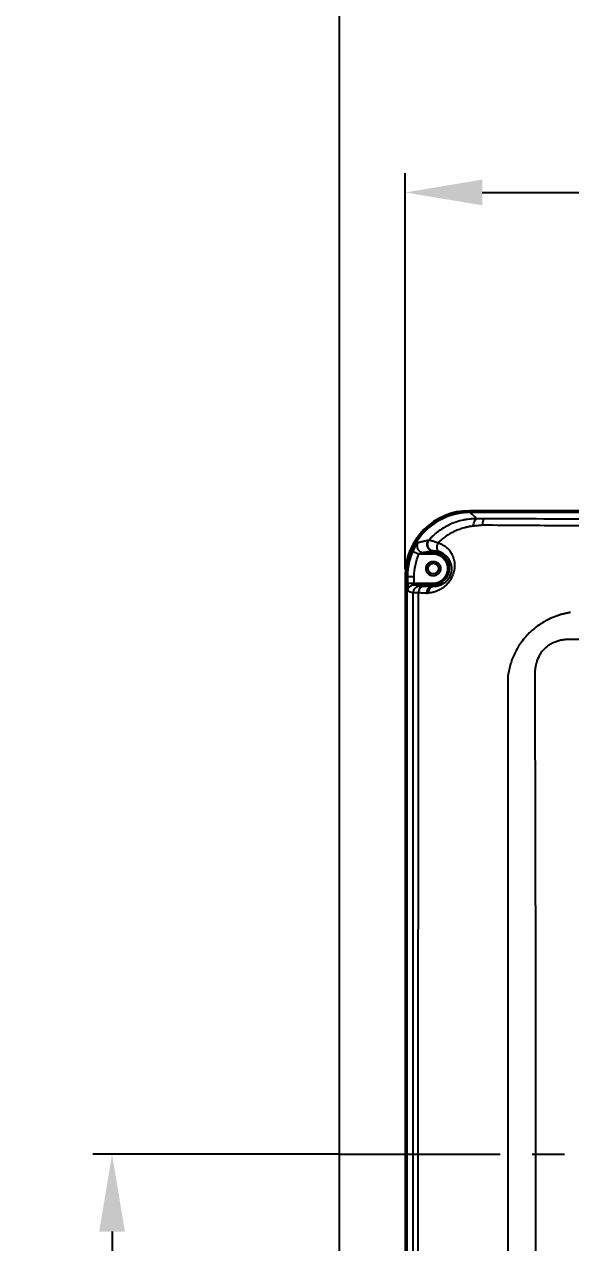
# Model space of a CAD drawing. Extents: x -4150 to 1921, y -105 to 2422.
# Drawn here: x -812.1 to -642.3, y 1614.5 to 1993 of the extents above; entities that cross this region are included whole.
import ezdxf

# ---------------------------------------------------------------- set-up
doc = ezdxf.new("R2010")
doc.units = 0
doc.header["$LTSCALE"] = 20
doc.header["$MEASUREMENT"] = 0
doc.linetypes.add('CENTER', pattern=[2, 1.25, -0.25, 0.25, -0.25])
doc.layers.get('0').update_dxf_attribs({"linetype": 'CONTINUOUS'})
doc.layers.get('DEFPOINTS').update_dxf_attribs({"linetype": 'CONTINUOUS'})
doc.layers.add('6', color=6, linetype='CONTINUOUS')
doc.layers.add('CENTER', color=2, linetype='CENTER')
doc.styles.get("Standard").update_dxf_attribs({"font": 'NanumGothic.ttf'})
doc.dimstyles.get("Standard").update_dxf_attribs({"dimtxt": 2.7, "dimasz": 2.5, "dimexe": 1.5, "dimexo": 1.5, "dimgap": 1.5, "dimtad": 1, "dimdec": 0, "dimlfac": 10, "dimzin": 0, "dimdsep": 46, "dimtxsty": 'Standard', "dimcen": 0, "dimclrt": 2, "dimadec": 0, "dimazin": 0, "dimtfac": 1, "dimtdec": 0, "dimtmove": 0, "dimatfit": 3, "dimfxl": 0, "dimtolj": 1, "dimtzin": 0, "dimarcsym": 0})

# ---------------------------------------------------------------- blocks, each defined once
blk = doc.blocks.new('*D20')
at = {"color": 3, "lineweight": -2}
for p, q in [((-714.12, 1641.93), (-790.89, 1641.93)), ((-784.89, 1617.93), (-784.89, 1541.99)), ((-784.89, 1415.93), (-784.89, 1491.86)), ((-727.96, 1391.93), (-790.89, 1391.93))]:
    blk.add_line(p, q, dxfattribs=at)
at = {"color": 3}
for points in [[(-788.89, 1617.93), (-780.89, 1617.93), (-784.89, 1641.93)], [(-788.89, 1415.93), (-780.89, 1415.93), (-784.89, 1391.93)]]:
    blk.add_solid(points, dxfattribs=at)
at = {"layer": 'DEFPOINTS', "color": 0}
for p in [(-712.32, 1641.93), (-784.89, 1391.93), (-726.16, 1391.93)]:
    blk.add_point(p, dxfattribs=at)
at = {"color": 2, "insert": (-784.89, 1516.93), "char_height": 24, "attachment_point": 5}
blk.add_mtext('\\A1;250', dxfattribs=at)
blk = doc.blocks.new('*D14')
at = {"color": 3, "lineweight": -2}
for p, q in [((-693.82, 1823.73), (-693.82, 1946.81)), ((31.15, 1643.73), (31.15, 1946.81)), ((-669.82, 1940.81), (7.15, 1940.81))]:
    blk.add_line(p, q, dxfattribs=at)
at = {"color": 3}
for points in [[(-669.82, 1944.81), (-669.82, 1936.81), (-693.82, 1940.81)], [(7.15, 1944.81), (7.15, 1936.81), (31.15, 1940.81)]]:
    blk.add_solid(points, dxfattribs=at)
at = {"layer": 'DEFPOINTS', "color": 0}
for p in [(31.15, 1940.81), (-693.82, 1821.93), (31.15, 1641.93)]:
    blk.add_point(p, dxfattribs=at)
at = {"color": 2, "insert": (-331.33, 1965.87), "char_height": 24, "attachment_point": 5}
blk.add_mtext('\\A1;725', dxfattribs=at)

msp = doc.modelspace()

# ---------------------------------------------------------------- linework, layer by layer
for p, q in [((-424.09, 1841.92), (-673.82, 1841.92)), ((-424.41, 1841.65), (-673.54, 1841.65)), ((-424.47, 1841.4), (-673.54, 1841.4)), ((-685.04, 1828.93), (-688.11, 1828.93)), ((-685.04, 1828.93), (-685.04, 1829.46)), ((-685.04, 1828.43), (-685.04, 1828.93)), ((-685.04, 1828.43), (-689.51, 1828.43)), ((-693.82, 1821.93), (-693.82, 1461.93)), ((-693.54, 1821.65), (-693.54, 1462.2)), ((-693.29, 1821.65), (-693.29, 1462.2)), ((-692.99, 1819.42), (-692.99, 1821.35)), ((-690.99, 1819.42), (-690.99, 1821.35)), ((-692.99, 1819.42), (-690.99, 1819.42)), ((-690.99, 1819.42), (-685.04, 1819.42)), ((-690.94, 1818.92), (-685.04, 1818.92)), ((-685.62, 1818.33), (-688.17, 1818.35)), ((-685.04, 1819.42), (-685.04, 1818.92)), ((-685.04, 1818.92), (-685.04, 1818.32))]:
    msp.add_line(p, q)
msp.add_circle((-685.04, 1823.93), 1.65)
for centre, radius, start, end in [((-673.82, 1821.93), 20, 90, 180), ((-685.04, 1823.93), 5, 270, 90), ((-684.99, 1823.91), 5.58, 7.4628, 72.2846), ((-666.78, 1818.28), 26.2, 177.4509, 180.8815), ((-685.33, 1816.53), 1.82, 99.2413, 186.2515)]:
    msp.add_arc(centre, radius, start, end)
for points, knots in [([(-673.82, 1841.4), (-673.97, 1841.39), (-674.28, 1841.39), (-674.73, 1841.36), (-675.18, 1841.33), (-675.62, 1841.29), (-676.06, 1841.24), (-676.49, 1841.18), (-676.91, 1841.11), (-677.32, 1841.04), (-677.72, 1840.95), (-678.12, 1840.86), (-678.5, 1840.77), (-678.88, 1840.67), (-679.24, 1840.56), (-679.6, 1840.45), (-679.95, 1840.33), (-680.28, 1840.21), (-680.61, 1840.09), (-680.92, 1839.97), (-681.72, 1839.64), (-682.98, 1839.04), (-684.61, 1838.04), (-686.13, 1836.9), (-687.53, 1835.64), (-688.79, 1834.24), (-689.93, 1832.72), (-690.93, 1831.09), (-691.57, 1829.74), (-691.98, 1828.74), (-692.21, 1828.12), (-692.42, 1827.46), (-692.62, 1826.76), (-692.8, 1826.03), (-692.96, 1825.26), (-693.09, 1824.47), (-693.19, 1823.64), (-693.26, 1822.79), (-693.28, 1822.22), (-693.29, 1821.93)], [0, 0, 0, 0, 0.0151298, 0.0300926, 0.044878, 0.0594759, 0.0738765, 0.0880703, 0.1020481, 0.1158011, 0.1293207, 0.1425987, 0.1556274, 0.1683991, 0.1809069, 0.193144, 0.205104, 0.2167808, 0.2281687, 0.2392625, 0.250057, 0.3133334, 0.3762976, 0.4386242, 0.5000056, 0.5613855, 0.6237117, 0.6866762, 0.7499538, 0.7707149, 0.7925404, 0.8153929, 0.8392303, 0.8640059, 0.8896682, 0.9161613, 0.9434248, 0.9713939, 1, 1, 1, 1]), ([(-673.82, 1841.65), (-674.99, 1841.59), (-677.53, 1841.46), (-680.87, 1840.46), (-683.64, 1839.08), (-685.34, 1838.02), (-686.15, 1837.29), (-686.34, 1837.12)], [0, 0, 0, 0, 0.2599736, 0.5599109, 0.7606481, 0.9434204, 1, 1, 1, 1]), ([(-673.82, 1841.4), (-673.82, 1841.47), (-673.82, 1841.53), (-673.82, 1841.63), (-673.82, 1841.65), (-673.82, 1841.65)], [0, 0, 0, 0, 0.5, 0.5, 1, 1, 1, 1]), ([(-673.54, 1841.4), (-673.54, 1841.47), (-673.54, 1841.54), (-673.54, 1841.63), (-673.54, 1841.65), (-673.54, 1841.65)], [0, 0, 0, 0, 0.5, 0.5, 1, 1, 1, 1]), ([(-686.34, 1837.12), (-686.83, 1836.72), (-687.81, 1835.92), (-688.61, 1834.94), (-689.01, 1834.45)], [0, 0, 0, 0, 0.498881, 1, 1, 1, 1]), ([(-674.84, 1839.16), (-674.97, 1839.13), (-675.24, 1839.09), (-676.29, 1838.88), (-677.79, 1838.48), (-679.77, 1837.71), (-681.56, 1836.79), (-682.97, 1835.87), (-683.95, 1835.12), (-684.6, 1834.58), (-685.22, 1834.02), (-685.82, 1833.42), (-686.2, 1833.01), (-686.39, 1832.8)], [0, 0, 0, 0, 0.029125, 0.062143, 0.239424, 0.37372, 0.534981, 0.686976, 0.749193, 0.811592, 0.874186, 0.936985, 1, 1, 1, 1]), ([(-672.6, 1837.13), (-672.74, 1837.12), (-673.01, 1837.09), (-673.42, 1837.03), (-673.82, 1836.97), (-674.24, 1836.89), (-674.65, 1836.8), (-675.07, 1836.7), (-675.84, 1836.5), (-676.95, 1836.14), (-678.38, 1835.54), (-679.78, 1834.82), (-680.91, 1834.12), (-681.78, 1833.5), (-682.41, 1833.01), (-683.03, 1832.5), (-683.42, 1832.13), (-683.62, 1831.95)], [0, 0, 0, 0, 0.0328824, 0.066074, 0.0995949, 0.1334644, 0.1677014, 0.2023239, 0.2373494, 0.3597721, 0.4855287, 0.6120088, 0.7410277, 0.8054256, 0.8700368, 0.934887, 1, 1, 1, 1]), ([(-671.57, 1839.42), (-671.69, 1839.42), (-671.94, 1839.42), (-672.33, 1839.41), (-672.74, 1839.39), (-673.17, 1839.36), (-673.59, 1839.32), (-674.15, 1839.26), (-674.56, 1839.2), (-674.84, 1839.16)], [0, 0, 0, 0, 0.111027, 0.228964, 0.353794, 0.485494, 0.624033, 0.73976, 1, 1, 1, 1]), ([(-672.6, 1837.13), (-672.54, 1837.46), (-672.47, 1837.78), (-672.31, 1838.33), (-672.22, 1838.57), (-672.04, 1838.97), (-671.95, 1839.12), (-671.76, 1839.34), (-671.66, 1839.4), (-671.57, 1839.42)], [0, 0, 0, 0, 0.25, 0.25, 0.5, 0.5, 0.75, 0.75, 1, 1, 1, 1]), ([(-669.71, 1837.4), (-669.87, 1837.39), (-670.18, 1837.36), (-670.66, 1837.32), (-671.14, 1837.27), (-671.62, 1837.22), (-672.11, 1837.18), (-672.44, 1837.15), (-672.6, 1837.13)], [0, 0, 0, 0, 0.162195, 0.326166, 0.491923, 0.659476, 0.828832, 1, 1, 1, 1]), ([(-669.71, 1837.4), (-669.68, 1837.7), (-669.64, 1837.98), (-669.56, 1838.46), (-669.52, 1838.67), (-669.43, 1839.02), (-669.38, 1839.15), (-669.29, 1839.34), (-669.25, 1839.39), (-669.2, 1839.4)], [0, 0, 0, 0, 0.25, 0.25, 0.5, 0.5, 0.75, 0.75, 1, 1, 1, 1]), ([(-521.13, 1836.51), (-523.1, 1836.52), (-526.96, 1836.53), (-532.65, 1836.55), (-538.12, 1836.58), (-543.38, 1836.6), (-548.45, 1836.63), (-557.4, 1836.67), (-570.78, 1836.74), (-585.69, 1836.83), (-598.08, 1836.91), (-606.21, 1836.96), (-615.9, 1837.03), (-625.51, 1837.09), (-636.62, 1837.17), (-646.69, 1837.24), (-657.83, 1837.32), (-665.62, 1837.37), (-669.71, 1837.4)], [0, 0, 0, 0, 0.039669, 0.077839, 0.114577, 0.149944, 0.183997, 0.216789, 0.3305, 0.453787, 0.517864, 0.580621, 0.617858, 0.713716, 0.774615, 0.842394, 0.917358, 1, 1, 1, 1]), ([(-520.79, 1838.95), (-533.18, 1838.98), (-545.56, 1839.01), (-570.32, 1839.08), (-582.69, 1839.12), (-607.43, 1839.19), (-619.79, 1839.23), (-644.51, 1839.32), (-656.86, 1839.36), (-669.2, 1839.4)], [0, 0, 0, 0, 0.25, 0.25, 0.5, 0.5, 0.75, 0.75, 1, 1, 1, 1]), ([(-689.01, 1834.45), (-689.19, 1834.25), (-689.92, 1833.43), (-690.97, 1831.75), (-692.34, 1829), (-693.34, 1825.68), (-693.48, 1823.12), (-693.54, 1821.93)], [0, 0, 0, 0, 0.058091, 0.242049, 0.434562, 0.736957, 1, 1, 1, 1]), ([(-689.79, 1832.01), (-689.73, 1832.03), (-689.62, 1832.07), (-689.44, 1832.12), (-689.26, 1832.17), (-689.06, 1832.23), (-688.85, 1832.28), (-688.63, 1832.33), (-688.35, 1832.4), (-687.99, 1832.48), (-687.54, 1832.58), (-687.06, 1832.68), (-686.72, 1832.74), (-686.54, 1832.77)], [0, 0, 0, 0, 0.074366, 0.14826, 0.221681, 0.29463, 0.367107, 0.439113, 0.510646, 0.636377, 0.759846, 0.881053, 1, 1, 1, 1]), ([(-686.54, 1832.77), (-686.67, 1832.62), (-686.78, 1832.45), (-686.94, 1832.09), (-687, 1831.89), (-687.04, 1831.5), (-687.04, 1831.31), (-686.98, 1830.95), (-686.92, 1830.78), (-686.79, 1830.48), (-686.7, 1830.33), (-686.46, 1830.05), (-686.32, 1829.92), (-686, 1829.69), (-685.82, 1829.61), (-685.44, 1829.49), (-685.24, 1829.46), (-685.04, 1829.46)], [0, 0, 0, 0, 0.125, 0.125, 0.25, 0.25, 0.375, 0.375, 0.5, 0.5, 0.625, 0.625, 0.75, 0.75, 0.875, 0.875, 1, 1, 1, 1]), ([(-686.39, 1832.8), (-686.52, 1832.65), (-686.63, 1832.48), (-686.8, 1832.12), (-686.85, 1831.93), (-686.9, 1831.54), (-686.9, 1831.35), (-686.84, 1830.99), (-686.79, 1830.82), (-686.66, 1830.52), (-686.57, 1830.37), (-686.34, 1830.08), (-686.2, 1829.95), (-685.89, 1829.73), (-685.71, 1829.64), (-685.33, 1829.51), (-685.13, 1829.48), (-684.94, 1829.47)], [0, 0, 0, 0, 0.125, 0.125, 0.25, 0.25, 0.375, 0.375, 0.5, 0.5, 0.625, 0.625, 0.75, 0.75, 0.875, 0.875, 1, 1, 1, 1]), ([(-686.39, 1832.8), (-686.39, 1832.8), (-686.38, 1832.79), (-686.35, 1832.79), (-686.32, 1832.78), (-686.27, 1832.77), (-686.18, 1832.76), (-686.02, 1832.73), (-685.74, 1832.67), (-685.37, 1832.58), (-684.99, 1832.47), (-684.62, 1832.35), (-684.28, 1832.23), (-683.94, 1832.09), (-683.7, 1831.99), (-683.62, 1831.95)], [0, 0, 0, 0, 0.038203, 0.076888, 0.116056, 0.155704, 0.195828, 0.305322, 0.421902, 0.545315, 0.68704, 0.754353, 0.837012, 0.94175, 1, 1, 1, 1]), ([(-692.99, 1821.35), (-692.99, 1821.5), (-692.98, 1821.81), (-692.97, 1822.26), (-692.94, 1822.71), (-692.91, 1823.16), (-692.86, 1823.6), (-692.8, 1824.05), (-692.74, 1824.48), (-692.66, 1824.91), (-692.58, 1825.34), (-692.49, 1825.76), (-692.39, 1826.17), (-692.28, 1826.58), (-692.17, 1826.98), (-692.05, 1827.37), (-691.92, 1827.76), (-691.79, 1828.14), (-691.65, 1828.51), (-691.5, 1828.87), (-691.4, 1829.11), (-691.35, 1829.23)], [0, 0, 0, 0, 0.056399, 0.112535, 0.168379, 0.223901, 0.279073, 0.333866, 0.388254, 0.442208, 0.495703, 0.548712, 0.601209, 0.653171, 0.704573, 0.755392, 0.805607, 0.855195, 0.904137, 0.952411, 1, 1, 1, 1]), ([(-691.35, 1829.23), (-691.2, 1829.56), (-690.88, 1830.24), (-690.45, 1831.01), (-690.15, 1831.51), (-689.99, 1831.75), (-689.93, 1831.83), (-689.91, 1831.86)], [0, 0, 0, 0, 0.297329, 0.621085, 0.782943, 0.936101, 1, 1, 1, 1]), ([(-691.35, 1829.23), (-691.34, 1829.22), (-691.29, 1829.2), (-691.16, 1829.14), (-691.11, 1829.12), (-690.99, 1829.07), (-690.92, 1829.04), (-690.68, 1828.94), (-690.48, 1828.85), (-690.02, 1828.65), (-689.76, 1828.54), (-689.51, 1828.43)], [0, 0, 0, 0, 0.25, 0.25, 0.375, 0.375, 0.5, 0.5, 0.75, 0.75, 1, 1, 1, 1]), ([(-689.79, 1832.01), (-689.89, 1831.86), (-689.97, 1831.68), (-690.08, 1831.32), (-690.11, 1831.14), (-690.11, 1830.78), (-690.09, 1830.6), (-690.03, 1830.36), (-690, 1830.28), (-689.94, 1830.13), (-689.91, 1830.06), (-689.8, 1829.85), (-689.7, 1829.71), (-689.47, 1829.45), (-689.33, 1829.34), (-689.02, 1829.14), (-688.84, 1829.06), (-688.48, 1828.96), (-688.29, 1828.93), (-688.11, 1828.93)], [0, 0, 0, 0, 0.125, 0.125, 0.25, 0.25, 0.375, 0.375, 0.4375, 0.4375, 0.5, 0.5, 0.625, 0.625, 0.75, 0.75, 0.875, 0.875, 1, 1, 1, 1]), ([(-689.91, 1831.86), (-689.89, 1831.89), (-689.82, 1831.99), (-689.8, 1832), (-689.79, 1832.01)], [0, 0, 0, 0, 0.372679, 1, 1, 1, 1]), ([(-689.51, 1828.43), (-689.24, 1828.55), (-688.93, 1828.67), (-688.52, 1828.81), (-688.39, 1828.85), (-688.19, 1828.91), (-688.12, 1828.93), (-688.11, 1828.93)], [0, 0, 0, 0, 0.5, 0.5, 0.75, 0.75, 1, 1, 1, 1]), ([(-688.11, 1828.93), (-687.76, 1829.02), (-687.34, 1829.11), (-686.33, 1829.28), (-685.73, 1829.37), (-685.04, 1829.46)], [0, 0, 0, 0, 0.5, 0.5, 1, 1, 1, 1]), ([(-683.62, 1831.95), (-683.53, 1831.92), (-683.36, 1831.87), (-683.11, 1831.79), (-682.87, 1831.69), (-682.63, 1831.59), (-682.39, 1831.48), (-681.96, 1831.25), (-681.35, 1830.87), (-680.72, 1830.35), (-680.25, 1829.85), (-679.75, 1829.25), (-679.18, 1828.35), (-678.66, 1827.06), (-678.43, 1825.79), (-678.4, 1824.68), (-678.5, 1823.57), (-678.83, 1822.18), (-679.44, 1820.87), (-680.06, 1819.92), (-680.72, 1819.11), (-681.52, 1818.35), (-682.43, 1817.67), (-683.26, 1817.2), (-684.08, 1816.85), (-684.79, 1816.62), (-685.43, 1816.48), (-685.99, 1816.39), (-686.36, 1816.37), (-686.54, 1816.36)], [0, 0, 0, 0, 0.012323, 0.024631, 0.036936, 0.049248, 0.061578, 0.073935, 0.119024, 0.164121, 0.19081, 0.217478, 0.276542, 0.341403, 0.410633, 0.446065, 0.480251, 0.546027, 0.608588, 0.640509, 0.673284, 0.729564, 0.774306, 0.82213, 0.863404, 0.906718, 0.937368, 0.968433, 1, 1, 1, 1]), ([(-684.94, 1829.47), (-684.92, 1829.48), (-684.86, 1829.48), (-684.68, 1829.48), (-684.56, 1829.47), (-684.12, 1829.43), (-683.72, 1829.37), (-683.29, 1829.23)], [0, 0, 0, 0, 0.25, 0.25, 0.5, 0.5, 1, 1, 1, 1]), ([(-683.62, 1831.95), (-683.73, 1831.72), (-683.83, 1831.44), (-683.95, 1830.85), (-683.97, 1830.54), (-683.91, 1829.98), (-683.82, 1829.73), (-683.58, 1829.38), (-683.44, 1829.28), (-683.29, 1829.23)], [0, 0, 0, 0, 0.25, 0.25, 0.5, 0.5, 0.75, 0.75, 1, 1, 1, 1]), ([(-690.99, 1821.35), (-690.99, 1822.56), (-690.86, 1823.78), (-690.37, 1826.15), (-690, 1827.32), (-689.51, 1828.43)], [0, 0, 0, 0, 0.5, 0.5, 1, 1, 1, 1]), ([(-685.04, 1821.68), (-685.09, 1821.68), (-685.18, 1821.68), (-685.32, 1821.69), (-685.46, 1821.71), (-685.6, 1821.74), (-685.73, 1821.78), (-685.97, 1821.87), (-686.28, 1822.03), (-686.64, 1822.32), (-686.93, 1822.68), (-687.14, 1823.08), (-687.26, 1823.5), (-687.3, 1823.92), (-687.26, 1824.35), (-687.14, 1824.77), (-686.93, 1825.17), (-686.64, 1825.53), (-686.28, 1825.82), (-685.93, 1826), (-685.6, 1826.11), (-685.32, 1826.17), (-685.13, 1826.17), (-685.04, 1826.18)], [0, 0, 0, 0, 0.020165, 0.040167, 0.060084, 0.079997, 0.099986, 0.120129, 0.185073, 0.250092, 0.315036, 0.380055, 0.440004, 0.500029, 0.559978, 0.620002, 0.684946, 0.749965, 0.814909, 0.879928, 0.920009, 0.959819, 1, 1, 1, 1]), ([(-685.04, 1819.42), (-684.97, 1819.42), (-684.83, 1819.42), (-684.61, 1819.44), (-684.4, 1819.46), (-684.2, 1819.5), (-683.99, 1819.54), (-683.78, 1819.6), (-683.58, 1819.66), (-683.31, 1819.76), (-682.96, 1819.92), (-682.57, 1820.15), (-682.19, 1820.42), (-681.73, 1820.84), (-681.25, 1821.44), (-680.83, 1822.24), (-680.59, 1823.08), (-680.51, 1823.92), (-680.59, 1824.77), (-680.83, 1825.61), (-681.25, 1826.41), (-681.73, 1827.01), (-682.19, 1827.43), (-682.57, 1827.7), (-682.96, 1827.93), (-683.37, 1828.12), (-683.78, 1828.26), (-684.19, 1828.36), (-684.61, 1828.42), (-684.9, 1828.43), (-685.04, 1828.43)], [0, 0, 0, 0, 0.015134, 0.030167, 0.045131, 0.06006, 0.074987, 0.089948, 0.104974, 0.1201, 0.152258, 0.184453, 0.217296, 0.250176, 0.315811, 0.380082, 0.44003, 0.500016, 0.559965, 0.61995, 0.684221, 0.749856, 0.782699, 0.815579, 0.847737, 0.879933, 0.910063, 0.939938, 0.969827, 1, 1, 1, 1]), ([(-681.25, 1828.05), (-681.19, 1828), (-681.07, 1827.89), (-680.9, 1827.71), (-680.73, 1827.53), (-680.58, 1827.34), (-680.43, 1827.14), (-680.29, 1826.93), (-680.16, 1826.72), (-680.04, 1826.5), (-679.93, 1826.28), (-679.82, 1826.05), (-679.73, 1825.81), (-679.65, 1825.56), (-679.58, 1825.31), (-679.51, 1825.05), (-679.46, 1824.79), (-679.41, 1824.41), (-679.38, 1823.93), (-679.41, 1823.33), (-679.5, 1822.75), (-679.63, 1822.26), (-679.77, 1821.88), (-679.92, 1821.52), (-680.14, 1821.09), (-680.46, 1820.6), (-680.98, 1819.96), (-681.5, 1819.51), (-682.14, 1819.08), (-682.54, 1818.87), (-682.92, 1818.71), (-683.14, 1818.62), (-683.39, 1818.54), (-683.67, 1818.47), (-683.97, 1818.41), (-684.31, 1818.36), (-684.67, 1818.32), (-684.91, 1818.32), (-685.04, 1818.32)], [0, 0, 0, 0, 0.0202498, 0.0405008, 0.060747, 0.0809826, 0.1012021, 0.1213984, 0.1415636, 0.1616904, 0.181773, 0.2018024, 0.2217657, 0.2416524, 0.2614552, 0.2811673, 0.3007687, 0.3202391, 0.3623105, 0.4003725, 0.4363665, 0.4716823, 0.4881144, 0.504432, 0.5365036, 0.5692021, 0.6039411, 0.6823618, 0.7053268, 0.7744197, 0.7917207, 0.8120694, 0.8355101, 0.8620791, 0.8917935, 0.9246687, 0.9607331, 1, 1, 1, 1]), ([(-685.04, 1826.18), (-684.99, 1826.17), (-684.9, 1826.17), (-684.76, 1826.16), (-684.62, 1826.14), (-684.48, 1826.11), (-684.34, 1826.07), (-684.11, 1825.98), (-683.8, 1825.82), (-683.44, 1825.53), (-683.15, 1825.17), (-682.94, 1824.77), (-682.82, 1824.35), (-682.78, 1823.93), (-682.82, 1823.5), (-682.94, 1823.08), (-683.15, 1822.68), (-683.44, 1822.32), (-683.8, 1822.03), (-684.15, 1821.85), (-684.48, 1821.74), (-684.76, 1821.69), (-684.95, 1821.68), (-685.04, 1821.68)], [0, 0, 0, 0, 0.020165, 0.040167, 0.060084, 0.079997, 0.099986, 0.120129, 0.185073, 0.250092, 0.315036, 0.380055, 0.440004, 0.500029, 0.559978, 0.620002, 0.684946, 0.749965, 0.814909, 0.879928, 0.920009, 0.959819, 1, 1, 1, 1]), ([(-693.29, 1821.93), (-693.36, 1821.93), (-693.43, 1821.93), (-693.52, 1821.93), (-693.54, 1821.93), (-693.54, 1821.93)], [0, 0, 0, 0, 0.5, 0.5, 1, 1, 1, 1]), ([(-693.29, 1821.65), (-693.36, 1821.65), (-693.43, 1821.65), (-693.52, 1821.65), (-693.54, 1821.65), (-693.54, 1821.65)], [0, 0, 0, 0, 0.5, 0.5, 1, 1, 1, 1]), ([(-692.99, 1821.35), (-693.02, 1821.38), (-693.07, 1821.44), (-693.15, 1821.51), (-693.23, 1821.59), (-693.27, 1821.63), (-693.29, 1821.65)], [0, 0, 0, 0, 0.249965, 0.499954, 0.749965, 1, 1, 1, 1]), ([(-690.99, 1821.35), (-691.25, 1821.35), (-691.51, 1821.35), (-691.98, 1821.35), (-692.2, 1821.35), (-692.57, 1821.35), (-692.72, 1821.35), (-692.93, 1821.35), (-692.98, 1821.35), (-692.99, 1821.35)], [0, 0, 0, 0, 0.25, 0.25, 0.5, 0.5, 0.75, 0.75, 1, 1, 1, 1]), ([(-682.87, 1824.32), (-682.98, 1824.17), (-683.55, 1823.39), (-683.96, 1822.52), (-684.29, 1821.82)], [0, 0, 0, 0, 0.199949, 1, 1, 1, 1]), ([(-679.45, 1824.63), (-679.44, 1824.6), (-679.4, 1824.37), (-679.39, 1823.93), (-679.42, 1823.16), (-679.61, 1822.19), (-680.12, 1821.06), (-680.86, 1820.05), (-681.41, 1819.61), (-681.71, 1819.37)], [0, 0, 0, 0, 0.0234486, 0.1371932, 0.2406898, 0.4322307, 0.6065297, 0.7879902, 1, 1, 1, 1]), ([(-692.98, 1818.01), (-692.98, 1818.02), (-692.98, 1818.16), (-692.99, 1818.62), (-692.99, 1819.11), (-692.99, 1819.42)], [0, 0, 0, 0, 0.034288, 0.370629, 1, 1, 1, 1]), ([(-692.94, 1816.92), (-692.95, 1816.96), (-692.96, 1817.01), (-692.97, 1817.32), (-692.97, 1817.63), (-692.98, 1817.88), (-692.98, 1818.01)], [0, 0, 0, 0, 0.390795, 0.600207, 0.810361, 1, 1, 1, 1]), ([(-692.94, 1816.92), (-692.92, 1817.17), (-692.88, 1817.56), (-692.63, 1818.02), (-692.37, 1818.35), (-692.05, 1818.6), (-691.58, 1818.85), (-691.2, 1818.89), (-690.94, 1818.92)], [0, 0, 0, 0, 0.239459, 0.368359, 0.499994, 0.631637, 0.760538, 1, 1, 1, 1]), ([(-689.37, 1818.38), (-689.6, 1818.38), (-689.86, 1818.34), (-690.35, 1818.14), (-690.59, 1817.99), (-690.98, 1817.6), (-691.13, 1817.36), (-691.32, 1816.87), (-691.37, 1816.62), (-691.37, 1816.38)], [0, 0, 0, 0, 0.25, 0.25, 0.5, 0.5, 0.75, 0.75, 1, 1, 1, 1]), ([(-690.94, 1818.92), (-690.96, 1818.92), (-690.97, 1818.98), (-690.98, 1819.16), (-690.99, 1819.29), (-690.99, 1819.42)], [0, 0, 0, 0, 0.5, 0.5, 1, 1, 1, 1]), ([(-688.17, 1818.35), (-688.35, 1818.35), (-688.54, 1818.31), (-688.92, 1818.11), (-689.09, 1817.96), (-689.39, 1817.57), (-689.51, 1817.33), (-689.66, 1816.84), (-689.69, 1816.59), (-689.69, 1816.35)], [0, 0, 0, 0, 0.25, 0.25, 0.5, 0.5, 0.75, 0.75, 1, 1, 1, 1]), ([(-688.17, 1818.35), (-688.54, 1818.36), (-688.83, 1818.36), (-689.24, 1818.37), (-689.35, 1818.37), (-689.37, 1818.38)], [0, 0, 0, 0, 0.5, 0.5, 1, 1, 1, 1]), ([(-685.04, 1818.32), (-685.21, 1818.32), (-685.39, 1818.28), (-685.74, 1818.1), (-685.92, 1817.96), (-686.22, 1817.59), (-686.34, 1817.36), (-686.5, 1816.86), (-686.54, 1816.6), (-686.54, 1816.36)], [0, 0, 0, 0, 0.25, 0.25, 0.5, 0.5, 0.75, 0.75, 1, 1, 1, 1]), ([(-689.69, 1816.35), (-689.74, 1816.35), (-689.85, 1816.36), (-690, 1816.36), (-690.17, 1816.36), (-690.35, 1816.36), (-690.52, 1816.36), (-690.7, 1816.36), (-690.86, 1816.37), (-691.02, 1816.37), (-691.15, 1816.37), (-691.26, 1816.37), (-691.34, 1816.38), (-691.36, 1816.38), (-691.37, 1816.38)], [0, 0, 0, 0, 0.04869, 0.103727, 0.165173, 0.23307, 0.307434, 0.388244, 0.475431, 0.568869, 0.668363, 0.773637, 0.884333, 1, 1, 1, 1]), ([(-691.37, 1816.38), (-691.37, 1760.06), (-691.36, 1703.74), (-691.36, 1591.11), (-691.37, 1534.79), (-691.37, 1478.47)], [0, 0, 0, 0, 0.5, 0.5, 1, 1, 1, 1]), ([(-689.69, 1816.35), (-689.71, 1805.58), (-689.74, 1783.78), (-689.77, 1750.73), (-689.79, 1716.97), (-689.81, 1682.51), (-689.81, 1639.91), (-689.8, 1590.02), (-689.77, 1533.66), (-689.73, 1496.69), (-689.71, 1478.5)], [0, 0, 0, 0, 0.095708, 0.193532, 0.293459, 0.395477, 0.499572, 0.671651, 0.83848, 1, 1, 1, 1]), ([(-687.14, 1816.33), (-687.56, 1816.33), (-688.41, 1816.34), (-689.26, 1816.35), (-689.69, 1816.35)], [0, 0, 0, 0, 0.498145, 1, 1, 1, 1]), ([(-642.35, 1810.31), (-642.51, 1810.28), (-642.84, 1810.22), (-643.32, 1810.13), (-643.79, 1810.03), (-644.25, 1809.92), (-644.71, 1809.81), (-645.15, 1809.69), (-645.58, 1809.56), (-646.01, 1809.43), (-646.68, 1809.21), (-647.6, 1808.87), (-649, 1808.27), (-650.58, 1807.46), (-652.35, 1806.34), (-654.03, 1805.05), (-655.61, 1803.58), (-657.03, 1801.96), (-658.25, 1800.27), (-659.29, 1798.51), (-659.98, 1797.06), (-660.45, 1795.92), (-660.74, 1795.12), (-661.02, 1794.29), (-661.27, 1793.42), (-661.5, 1792.51), (-661.7, 1791.57), (-661.8, 1790.93), (-661.86, 1790.6)], [0, 0, 0, 0, 0.016829, 0.033385, 0.049667, 0.065673, 0.081401, 0.096849, 0.112012, 0.126889, 0.141478, 0.184152, 0.225053, 0.295203, 0.36237, 0.435742, 0.507732, 0.579102, 0.65176, 0.717196, 0.785639, 0.813304, 0.84198, 0.871653, 0.90231, 0.933928, 0.966496, 1, 1, 1, 1]), ([(-493.51, 1802.55), (-495.74, 1802.54), (-500.16, 1802.51), (-506.74, 1802.47), (-516.03, 1802.42), (-527.9, 1802.36), (-544.64, 1802.29), (-563.18, 1802.22), (-585.86, 1802.13), (-604.06, 1802.07), (-618.05, 1802.01), (-625.97, 1801.99), (-634.12, 1801.96), (-639.73, 1801.94), (-642.53, 1801.93)], [0, 0, 0, 0, 0.044848, 0.088986, 0.132419, 0.231791, 0.327802, 0.469351, 0.60492, 0.784309, 0.835808, 0.886831, 0.94362, 1, 1, 1, 1]), ([(-642.53, 1801.93), (-642.67, 1801.92), (-642.93, 1801.92), (-643.33, 1801.9), (-643.72, 1801.88), (-644.1, 1801.84), (-644.48, 1801.8), (-644.85, 1801.74), (-645.21, 1801.68), (-645.57, 1801.6), (-645.92, 1801.52), (-646.27, 1801.42), (-646.88, 1801.24), (-647.73, 1800.91), (-648.81, 1800.35), (-649.8, 1799.66), (-650.71, 1798.83), (-651.49, 1797.89), (-652.34, 1796.54), (-652.86, 1795.25), (-653.15, 1794.14), (-653.27, 1793.62), (-653.36, 1793.1), (-653.43, 1792.55), (-653.48, 1791.98), (-653.52, 1791.37), (-653.52, 1790.96), (-653.52, 1790.76)], [0, 0, 0, 0, 0.0226724, 0.0450162, 0.0670434, 0.0887663, 0.1101981, 0.1313524, 0.1522435, 0.1728863, 0.1932962, 0.2134892, 0.2334819, 0.3017909, 0.3679396, 0.4377752, 0.5066224, 0.5752154, 0.6444265, 0.7761894, 0.8076477, 0.8383337, 0.867408, 0.8969729, 0.9308354, 0.9651599, 1, 1, 1, 1]), ([(-653.52, 1790.76), (-653.51, 1788.61), (-653.5, 1784.39), (-653.47, 1778.2), (-653.45, 1770.95), (-653.42, 1762.77), (-653.39, 1750.38), (-653.36, 1738.09), (-653.33, 1725.69), (-653.32, 1716.39), (-653.3, 1707.09), (-653.29, 1697.78), (-653.28, 1688.48), (-653.27, 1679.17), (-653.26, 1669.86), (-653.25, 1662.08), (-653.25, 1655.88), (-653.25, 1651.22), (-653.25, 1646.58), (-653.25, 1641.93), (-653.25, 1637.27), (-653.25, 1632.63), (-653.25, 1627.97), (-653.25, 1621.77), (-653.26, 1613.99), (-653.27, 1604.68), (-653.28, 1595.37), (-653.29, 1586.07), (-653.3, 1576.76), (-653.32, 1567.46), (-653.33, 1558.16), (-653.36, 1545.76), (-653.39, 1533.47), (-653.42, 1521.08), (-653.45, 1511.88), (-653.48, 1502.48), (-653.51, 1496.29), (-653.52, 1493.09)], [0, 0, 0, 0, 0.021661, 0.042477, 0.062447, 0.094741, 0.124905, 0.187376, 0.218618, 0.249864, 0.281114, 0.31237, 0.343632, 0.374899, 0.40617, 0.437445, 0.453241, 0.468722, 0.48436, 0.499999, 0.515638, 0.531277, 0.546758, 0.562554, 0.593829, 0.6251, 0.656367, 0.687629, 0.718885, 0.750135, 0.781382, 0.812623, 0.875095, 0.905258, 0.937552, 0.967825, 1, 1, 1, 1]), ([(-661.86, 1790.6), (-661.87, 1741.05), (-661.87, 1691.49), (-661.87, 1592.36), (-661.87, 1542.8), (-661.86, 1493.25)], [0, 0, 0, 0, 0.5, 0.5, 1, 1, 1, 1])]:
    msp.add_open_spline(points, degree=3, knots=knots)
for points, degree in [([(-673.82, 1841.65), (-673.82, 1841.83), (-673.82, 1841.92), (-673.82, 1841.92)], 3), ([(-673.82, 1841.65), (-673.72, 1841.65), (-673.63, 1841.65), (-673.54, 1841.65)], 3), ([(-673.54, 1841.4), (-673.63, 1841.4), (-673.73, 1841.4), (-673.82, 1841.4)], 3), ([(-671.57, 1839.42), (-672.54, 1840.4), (-673.2, 1841.06), (-673.54, 1841.4)], 3), ([(-669.2, 1839.4), (-669.99, 1839.41), (-670.78, 1839.41), (-671.57, 1839.42)], 3), ([(-686.54, 1832.77), (-686.49, 1832.78), (-686.44, 1832.79), (-686.39, 1832.8)], 3), ([(-685.04, 1829.46), (-685.01, 1829.46), (-684.97, 1829.47), (-684.94, 1829.47)], 3), ([(-693.54, 1821.93), (-693.82, 1821.93)], 1), ([(-693.54, 1821.93), (-693.54, 1821.83), (-693.54, 1821.74), (-693.54, 1821.65)], 3), ([(-693.29, 1821.93), (-693.29, 1821.84), (-693.29, 1821.74), (-693.29, 1821.65)], 3), ([(-689.37, 1818.38), (-690.05, 1818.56), (-690.58, 1818.74), (-690.94, 1818.92)], 3), ([(-685.04, 1818.32), (-685.23, 1818.32), (-685.43, 1818.32), (-685.62, 1818.33)], 3), ([(-691.37, 1816.38), (-692.05, 1816.56), (-692.58, 1816.74), (-692.94, 1816.92)], 3), ([(-687.14, 1816.33), (-686.94, 1816.34), (-686.74, 1816.35), (-686.54, 1816.36)], 3)]:
    msp.add_open_spline(points, degree=degree)
at = {"layer": '6'}
msp.add_lwpolyline([(285.72, 2166.96), (-714.28, 2166.96), (-714.28, 241.93), (1213.22, 241.93), (1213.22, 1266.93)], dxfattribs=at)
at = {"layer": 'CENTER', "color": 1, "linetype": 'CENTER', "ltscale": 2}
msp.add_line((-714.28, 1641.93), (66.85, 1641.93), dxfattribs=at)

# ---------------------------------------------------------------- dimensions: what is measured, and where the dimension line sits
for base, p1, p2, angle, picture, middle in [((31.15, 1940.81), (-693.82, 1821.93), (31.15, 1641.93), 180, '*D14', (-331.33, 1965.87)), ((-784.89, 1391.93), (-712.32, 1641.93), (-726.16, 1391.93), 90, '*D20', (-784.89, 1516.93))]:
    dim = msp.add_linear_dim(base=base, p1=p1, p2=p2, angle=angle, dimstyle='Standard', override={"dimscale": 1.2, "dimtxt": 20, "dimasz": 20, "dimexe": 5, "dimgap": 10, "dimtih": 1, "dimtoh": 1, "dimlfac": 1, "dimzin": 12, "dimclrd": 3, "dimclre": 3, "dimazin": 2, "dimarcsym": 1})
    dim.commit()
    dim.dimension.update_dxf_attribs({"geometry": picture, "text_midpoint": middle})

doc.saveas('drawing.dxf')
